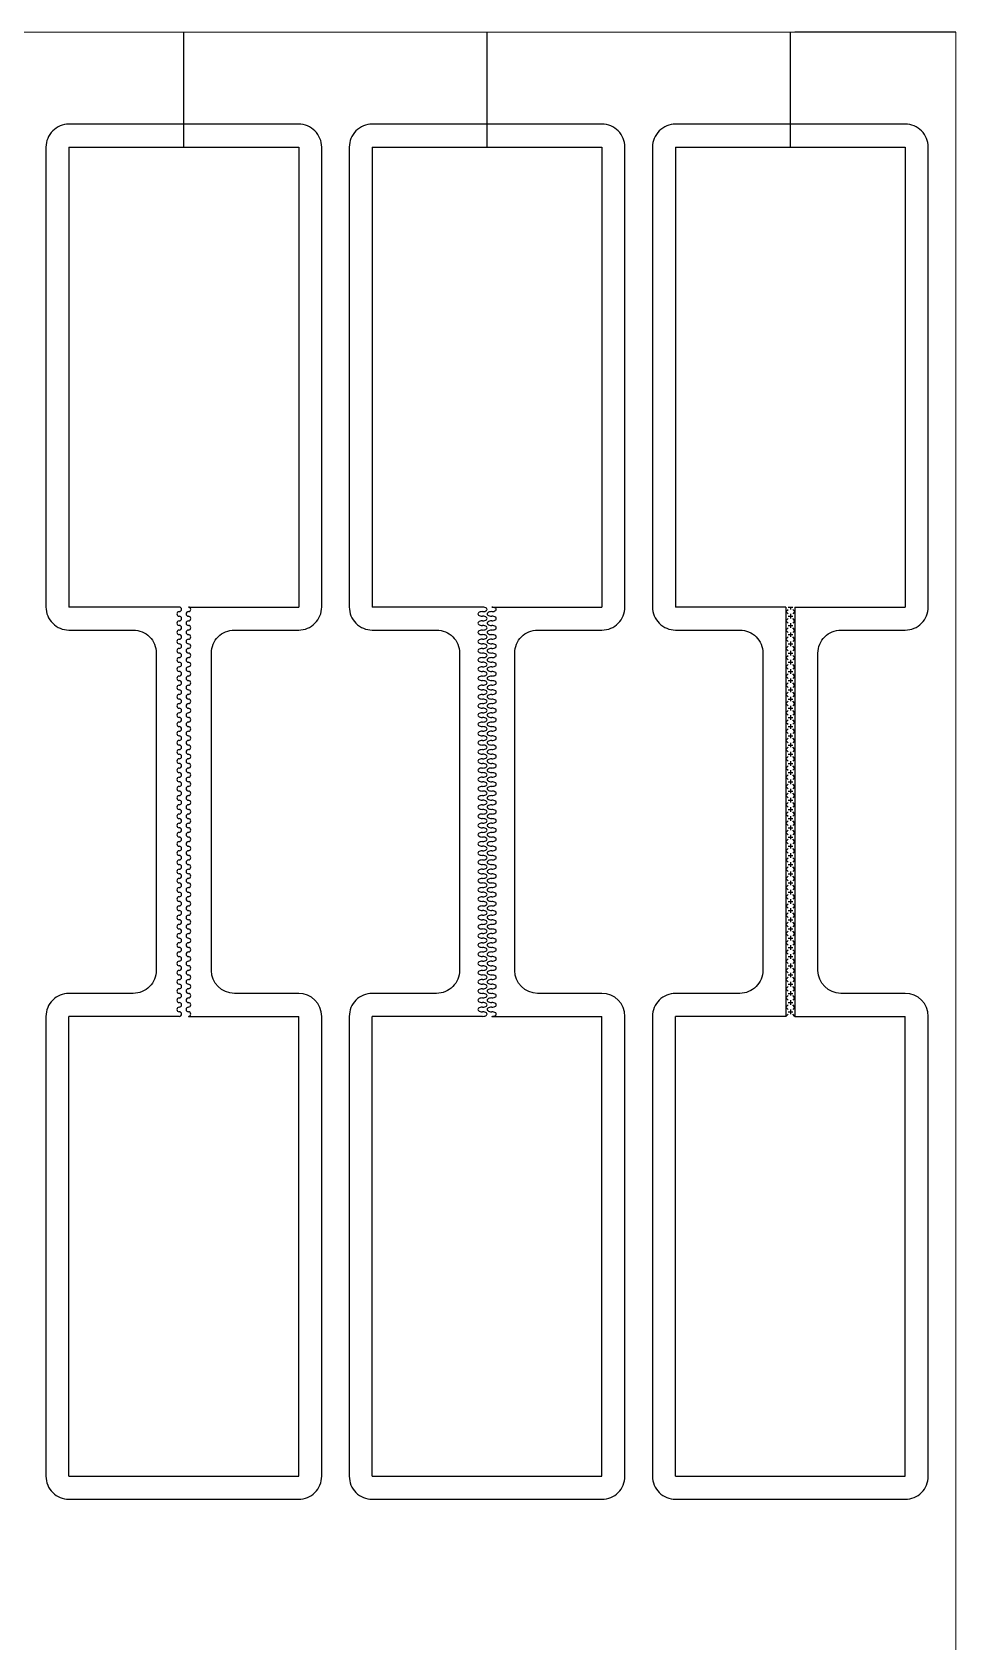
# Model space of a CAD drawing. Header units: millimetres. Extents: x 0 to 40, y 0 to 70.
# Drawn here: x 19.9 to 40, y 35 to 70 of the extents above; entities that cross this region are included whole.
import ezdxf

# ---------------------------------------------------------------- set-up
doc = ezdxf.new("R2010")
doc.units = ezdxf.units.MM
for name, color, linetype in [('Al Foil', 2, 'Continuous'), ('Cut Through All', 3, 'Continuous'), ('DEF POINTS', 7, 'Continuous')]:
    doc.layers.add(name, color=color, linetype=linetype)

msp = doc.modelspace()

# ---------------------------------------------------------------- linework, layer by layer
at = {"layer": 'Al Foil', "linetype": 'Continuous', "lineweight": 0}
for p, q in [((0, 70), (40, 70)), ((40, 70), (40, 0))]:
    msp.add_line(p, q, dxfattribs=at)
at = {"layer": 'Al Foil'}
for p, q in [((23.2, 67.5), (23.2, 70)), ((29.8, 67.5), (29.8, 70)), ((36.4, 67.5), (36.4, 70)), ((40, 70), (36.5, 70)), ((20.7, 67.5), (25.7, 67.5)), ((20.7, 67.5), (20.7, 57.5)), ((25.7, 67.5), (25.7, 57.5)), ((27.3, 67.5), (32.3, 67.5)), ((27.3, 67.5), (27.3, 57.5)), ((32.3, 67.5), (32.3, 57.5)), ((33.9, 67.5), (38.9, 67.5)), ((33.9, 67.5), (33.9, 57.5)), ((38.9, 67.5), (38.9, 57.5)), ((23.1, 57.5), (20.7, 57.5)), ((23.3, 57.5), (25.7, 57.5)), ((29.7, 57.5), (27.3, 57.5)), ((29.9, 57.5), (32.3, 57.5)), ((36.3, 57.5), (33.9, 57.5)), ((36.3, 57.5), (36.3, 48.6)), ((36.3, 57.4), (36.35, 57.45)), ((36.3, 57.4), (36.35, 57.35)), ((36.35, 57.5), (36.45, 57.5)), ((36.4, 57.5), (36.4, 57.45)), ((36.5, 57.4), (36.45, 57.45)), ((36.5, 57.4), (36.45, 57.35)), ((36.5, 57.5), (36.5, 48.6)), ((36.5, 57.5), (38.9, 57.5)), ((36.3, 57.2), (36.35, 57.25)), ((36.3, 57.2), (36.35, 57.15)), ((36.3, 57), (36.35, 57.05)), ((36.35, 57.3), (36.45, 57.3)), ((36.35, 57.1), (36.45, 57.1)), ((36.4, 57.35), (36.4, 57.25)), ((36.4, 57.15), (36.4, 57.05)), ((36.5, 57.2), (36.45, 57.25)), ((36.5, 57.2), (36.45, 57.15)), ((36.5, 57), (36.45, 57.05)), ((36.3, 57), (36.35, 56.95)), ((36.3, 56.8), (36.35, 56.85)), ((36.3, 56.8), (36.35, 56.75)), ((36.35, 56.9), (36.45, 56.9)), ((36.35, 56.7), (36.45, 56.7)), ((36.4, 56.95), (36.4, 56.85)), ((36.4, 56.75), (36.4, 56.65)), ((36.5, 57), (36.45, 56.95)), ((36.5, 56.8), (36.45, 56.85)), ((36.5, 56.8), (36.45, 56.75)), ((36.3, 56.6), (36.35, 56.65)), ((36.3, 56.6), (36.35, 56.55)), ((36.3, 56.4), (36.35, 56.45)), ((36.3, 56.4), (36.35, 56.35)), ((36.35, 56.5), (36.45, 56.5)), ((36.4, 56.55), (36.4, 56.45)), ((36.4, 56.35), (36.4, 56.25)), ((36.5, 56.6), (36.45, 56.65)), ((36.5, 56.6), (36.45, 56.55)), ((36.5, 56.4), (36.45, 56.45)), ((36.5, 56.4), (36.45, 56.35)), ((36.3, 56.2), (36.35, 56.25)), ((36.3, 56.2), (36.35, 56.15)), ((36.3, 56), (36.35, 56.05)), ((36.3, 56), (36.35, 55.95)), ((36.35, 56.3), (36.45, 56.3)), ((36.35, 56.1), (36.45, 56.1)), ((36.4, 56.15), (36.4, 56.05)), ((36.5, 56.2), (36.45, 56.25)), ((36.5, 56.2), (36.45, 56.15)), ((36.5, 56), (36.45, 56.05)), ((36.5, 56), (36.45, 55.95)), ((36.3, 55.8), (36.35, 55.85)), ((36.3, 55.8), (36.35, 55.75)), ((36.3, 55.6), (36.35, 55.65)), ((36.35, 55.9), (36.45, 55.9)), ((36.35, 55.7), (36.45, 55.7)), ((36.4, 55.95), (36.4, 55.85)), ((36.4, 55.75), (36.4, 55.65)), ((36.5, 55.8), (36.45, 55.85)), ((36.5, 55.8), (36.45, 55.75)), ((36.5, 55.6), (36.45, 55.65)), ((36.3, 55.6), (36.35, 55.55)), ((36.3, 55.4), (36.35, 55.45)), ((36.3, 55.4), (36.35, 55.35)), ((36.35, 55.5), (36.45, 55.5)), ((36.35, 55.3), (36.45, 55.3)), ((36.4, 55.55), (36.4, 55.45)), ((36.4, 55.35), (36.4, 55.25)), ((36.5, 55.6), (36.45, 55.55)), ((36.5, 55.4), (36.45, 55.45)), ((36.5, 55.4), (36.45, 55.35)), ((36.3, 55.2), (36.35, 55.25)), ((36.3, 55.2), (36.35, 55.15)), ((36.3, 55), (36.35, 55.05)), ((36.3, 55), (36.35, 54.95)), ((36.35, 55.1), (36.45, 55.1)), ((36.4, 55.15), (36.4, 55.05)), ((36.4, 54.95), (36.4, 54.85)), ((36.5, 55.2), (36.45, 55.25)), ((36.5, 55.2), (36.45, 55.15)), ((36.5, 55), (36.45, 55.05)), ((36.5, 55), (36.45, 54.95)), ((36.3, 54.8), (36.35, 54.85)), ((36.3, 54.8), (36.35, 54.75)), ((36.3, 54.6), (36.35, 54.65)), ((36.3, 54.6), (36.35, 54.55)), ((36.35, 54.9), (36.45, 54.9)), ((36.35, 54.7), (36.45, 54.7)), ((36.4, 54.75), (36.4, 54.65)), ((36.5, 54.8), (36.45, 54.85)), ((36.5, 54.8), (36.45, 54.75)), ((36.5, 54.6), (36.45, 54.65)), ((36.5, 54.6), (36.45, 54.55)), ((36.3, 54.4), (36.35, 54.45)), ((36.3, 54.4), (36.35, 54.35)), ((36.3, 54.2), (36.35, 54.25)), ((36.35, 54.5), (36.45, 54.5)), ((36.35, 54.3), (36.45, 54.3)), ((36.4, 54.55), (36.4, 54.45)), ((36.4, 54.35), (36.4, 54.25)), ((36.5, 54.4), (36.45, 54.45)), ((36.5, 54.4), (36.45, 54.35)), ((36.5, 54.2), (36.45, 54.25)), ((36.3, 54.2), (36.35, 54.15)), ((36.3, 54), (36.35, 54.05)), ((36.3, 54), (36.35, 53.95)), ((36.35, 54.1), (36.45, 54.1)), ((36.35, 53.9), (36.45, 53.9)), ((36.4, 54.15), (36.4, 54.05)), ((36.4, 53.95), (36.4, 53.85)), ((36.5, 54.2), (36.45, 54.15)), ((36.5, 54), (36.45, 54.05)), ((36.5, 54), (36.45, 53.95)), ((36.3, 53.8), (36.35, 53.85)), ((36.3, 53.8), (36.35, 53.75)), ((36.3, 53.6), (36.35, 53.65)), ((36.3, 53.6), (36.35, 53.55)), ((36.35, 53.7), (36.45, 53.7)), ((36.4, 53.75), (36.4, 53.65)), ((36.4, 53.55), (36.4, 53.45)), ((36.5, 53.8), (36.45, 53.85)), ((36.5, 53.8), (36.45, 53.75)), ((36.5, 53.6), (36.45, 53.65)), ((36.5, 53.6), (36.45, 53.55)), ((36.3, 53.4), (36.35, 53.45)), ((36.3, 53.4), (36.35, 53.35)), ((36.3, 53.2), (36.35, 53.25)), ((36.3, 53.2), (36.35, 53.15)), ((36.35, 53.5), (36.45, 53.5)), ((36.35, 53.3), (36.45, 53.3)), ((36.4, 53.35), (36.4, 53.25)), ((36.5, 53.4), (36.45, 53.45)), ((36.5, 53.4), (36.45, 53.35)), ((36.5, 53.2), (36.45, 53.25)), ((36.5, 53.2), (36.45, 53.15)), ((36.3, 53), (36.35, 53.05)), ((36.3, 53), (36.35, 52.95)), ((36.3, 52.8), (36.35, 52.85)), ((36.35, 53.1), (36.45, 53.1)), ((36.35, 52.9), (36.45, 52.9)), ((36.4, 53.15), (36.4, 53.05)), ((36.4, 52.95), (36.4, 52.85)), ((36.5, 53), (36.45, 53.05)), ((36.5, 53), (36.45, 52.95)), ((36.5, 52.8), (36.45, 52.85)), ((36.3, 52.8), (36.35, 52.75)), ((36.3, 52.6), (36.35, 52.65)), ((36.3, 52.6), (36.35, 52.55)), ((36.35, 52.7), (36.45, 52.7)), ((36.35, 52.5), (36.45, 52.5)), ((36.4, 52.75), (36.4, 52.65)), ((36.4, 52.55), (36.4, 52.45)), ((36.5, 52.8), (36.45, 52.75)), ((36.5, 52.6), (36.45, 52.65)), ((36.5, 52.6), (36.45, 52.55)), ((36.3, 52.4), (36.35, 52.45)), ((36.3, 52.4), (36.35, 52.35)), ((36.3, 52.2), (36.35, 52.25)), ((36.3, 52.2), (36.35, 52.15)), ((36.35, 52.3), (36.45, 52.3)), ((36.4, 52.35), (36.4, 52.25)), ((36.4, 52.15), (36.4, 52.05)), ((36.5, 52.4), (36.45, 52.45)), ((36.5, 52.4), (36.45, 52.35)), ((36.5, 52.2), (36.45, 52.25)), ((36.5, 52.2), (36.45, 52.15)), ((36.3, 52), (36.35, 52.05)), ((36.3, 52), (36.35, 51.95)), ((36.3, 51.8), (36.35, 51.85)), ((36.3, 51.8), (36.35, 51.75)), ((36.35, 52.1), (36.45, 52.1)), ((36.35, 51.9), (36.45, 51.9)), ((36.4, 51.95), (36.4, 51.85)), ((36.5, 52), (36.45, 52.05)), ((36.5, 52), (36.45, 51.95)), ((36.5, 51.8), (36.45, 51.85)), ((36.5, 51.8), (36.45, 51.75)), ((36.3, 51.6), (36.35, 51.65)), ((36.3, 51.6), (36.35, 51.55)), ((36.3, 51.4), (36.35, 51.45)), ((36.35, 51.7), (36.45, 51.7)), ((36.35, 51.5), (36.45, 51.5)), ((36.4, 51.75), (36.4, 51.65)), ((36.4, 51.55), (36.4, 51.45)), ((36.5, 51.6), (36.45, 51.65)), ((36.5, 51.6), (36.45, 51.55)), ((36.5, 51.4), (36.45, 51.45)), ((36.3, 51.4), (36.35, 51.35)), ((36.3, 51.2), (36.35, 51.25)), ((36.3, 51.2), (36.35, 51.15)), ((36.35, 51.3), (36.45, 51.3)), ((36.35, 51.1), (36.45, 51.1)), ((36.4, 51.35), (36.4, 51.25)), ((36.4, 51.15), (36.4, 51.05)), ((36.5, 51.4), (36.45, 51.35)), ((36.5, 51.2), (36.45, 51.25)), ((36.5, 51.2), (36.45, 51.15)), ((36.3, 51), (36.35, 51.05)), ((36.3, 51), (36.35, 50.95)), ((36.3, 50.8), (36.35, 50.85)), ((36.3, 50.8), (36.35, 50.75)), ((36.35, 50.9), (36.45, 50.9)), ((36.4, 50.95), (36.4, 50.85)), ((36.4, 50.75), (36.4, 50.65)), ((36.5, 51), (36.45, 51.05)), ((36.5, 51), (36.45, 50.95)), ((36.5, 50.8), (36.45, 50.85)), ((36.5, 50.8), (36.45, 50.75)), ((36.3, 50.6), (36.35, 50.65)), ((36.3, 50.6), (36.35, 50.55)), ((36.3, 50.4), (36.35, 50.45)), ((36.3, 50.4), (36.35, 50.35)), ((36.35, 50.7), (36.45, 50.7)), ((36.35, 50.5), (36.45, 50.5)), ((36.4, 50.55), (36.4, 50.45)), ((36.5, 50.6), (36.45, 50.65)), ((36.5, 50.6), (36.45, 50.55)), ((36.5, 50.4), (36.45, 50.45)), ((36.5, 50.4), (36.45, 50.35)), ((36.3, 50.2), (36.35, 50.25)), ((36.3, 50.2), (36.35, 50.15)), ((36.3, 50), (36.35, 50.05)), ((36.35, 50.3), (36.45, 50.3)), ((36.35, 50.1), (36.45, 50.1)), ((36.4, 50.35), (36.4, 50.25)), ((36.4, 50.15), (36.4, 50.05)), ((36.5, 50.2), (36.45, 50.25)), ((36.5, 50.2), (36.45, 50.15)), ((36.5, 50), (36.45, 50.05)), ((36.3, 50), (36.35, 49.95)), ((36.3, 49.8), (36.35, 49.85)), ((36.3, 49.8), (36.35, 49.75)), ((36.35, 49.9), (36.45, 49.9)), ((36.35, 49.7), (36.45, 49.7)), ((36.4, 49.95), (36.4, 49.85)), ((36.4, 49.75), (36.4, 49.65)), ((36.5, 50), (36.45, 49.95)), ((36.5, 49.8), (36.45, 49.85)), ((36.5, 49.8), (36.45, 49.75)), ((36.3, 49.6), (36.35, 49.65)), ((36.3, 49.6), (36.35, 49.55)), ((36.3, 49.4), (36.35, 49.45)), ((36.3, 49.4), (36.35, 49.35)), ((36.35, 49.5), (36.45, 49.5)), ((36.4, 49.55), (36.4, 49.45)), ((36.4, 49.35), (36.4, 49.25)), ((36.5, 49.6), (36.45, 49.65)), ((36.5, 49.6), (36.45, 49.55)), ((36.5, 49.4), (36.45, 49.45)), ((36.5, 49.4), (36.45, 49.35)), ((36.3, 49.2), (36.35, 49.25)), ((36.3, 49.2), (36.35, 49.15)), ((36.3, 49), (36.35, 49.05)), ((36.3, 49), (36.35, 48.95)), ((36.35, 49.3), (36.45, 49.3)), ((36.35, 49.1), (36.45, 49.1)), ((36.4, 49.15), (36.4, 49.05)), ((36.5, 49.2), (36.45, 49.25)), ((36.5, 49.2), (36.45, 49.15)), ((36.5, 49), (36.45, 49.05)), ((36.5, 49), (36.45, 48.95)), ((36.3, 48.8), (36.35, 48.85)), ((36.3, 48.8), (36.35, 48.75)), ((36.3, 48.6), (36.35, 48.65)), ((36.35, 48.9), (36.45, 48.9)), ((36.35, 48.7), (36.45, 48.7)), ((36.4, 48.95), (36.4, 48.85)), ((36.4, 48.75), (36.4, 48.65)), ((36.5, 48.8), (36.45, 48.85)), ((36.5, 48.8), (36.45, 48.75)), ((36.5, 48.6), (36.45, 48.65)), ((20.7, 38.6), (20.7, 48.6)), ((23.1, 48.6), (20.7, 48.6)), ((23.3, 48.6), (25.7, 48.6)), ((25.7, 38.6), (25.7, 48.6)), ((27.3, 38.6), (27.3, 48.6)), ((29.7, 48.6), (27.3, 48.6)), ((29.9, 48.6), (32.3, 48.6)), ((32.3, 38.6), (32.3, 48.6)), ((33.9, 38.6), (33.9, 48.6)), ((36.3, 48.6), (33.9, 48.6)), ((36.5, 48.6), (38.9, 48.6)), ((38.9, 38.6), (38.9, 48.6)), ((20.7, 38.6), (25.7, 38.6)), ((27.3, 38.6), (32.3, 38.6)), ((33.9, 38.6), (38.9, 38.6))]:
    msp.add_line(p, q, dxfattribs=at)
for centre, start, end in [((23.1, 57.35), 90, 270), ((23.1, 57.45), 270, 90), ((23.3, 57.35), 90, 270), ((23.3, 57.45), 270, 90), ((23.1, 57.15), 90, 270), ((23.1, 57.25), 270, 90), ((23.1, 57.05), 270, 90), ((23.3, 57.15), 90, 270), ((23.3, 57.25), 270, 90), ((23.3, 57.05), 270, 90), ((23.1, 56.95), 90, 270), ((23.1, 56.75), 90, 270), ((23.1, 56.85), 270, 90), ((23.1, 56.65), 270, 90), ((23.3, 56.95), 90, 270), ((23.3, 56.75), 90, 270), ((23.3, 56.85), 270, 90), ((23.3, 56.65), 270, 90), ((23.1, 56.55), 90, 270), ((23.1, 56.35), 90, 270), ((23.1, 56.45), 270, 90), ((23.3, 56.55), 90, 270), ((23.3, 56.35), 90, 270), ((23.3, 56.45), 270, 90), ((23.1, 56.15), 90, 270), ((23.1, 55.95), 90, 270), ((23.1, 56.25), 270, 90), ((23.1, 56.05), 270, 90), ((23.3, 56.15), 90, 270), ((23.3, 55.95), 90, 270), ((23.3, 56.25), 270, 90), ((23.3, 56.05), 270, 90), ((23.1, 55.75), 90, 270), ((23.1, 55.85), 270, 90), ((23.1, 55.65), 270, 90), ((23.3, 55.75), 90, 270), ((23.3, 55.85), 270, 90), ((23.3, 55.65), 270, 90), ((23.1, 55.55), 90, 270), ((23.1, 55.35), 90, 270), ((23.1, 55.45), 270, 90), ((23.1, 55.25), 270, 90), ((23.3, 55.55), 90, 270), ((23.3, 55.35), 90, 270), ((23.3, 55.45), 270, 90), ((23.3, 55.25), 270, 90), ((23.1, 55.15), 90, 270), ((23.1, 54.95), 90, 270), ((23.1, 55.05), 270, 90), ((23.3, 55.15), 90, 270), ((23.3, 54.95), 90, 270), ((23.3, 55.05), 270, 90), ((23.1, 54.75), 90, 270), ((23.1, 54.55), 90, 270), ((23.1, 54.85), 270, 90), ((23.1, 54.65), 270, 90), ((23.3, 54.75), 90, 270), ((23.3, 54.55), 90, 270), ((23.3, 54.85), 270, 90), ((23.3, 54.65), 270, 90), ((23.1, 54.35), 90, 270), ((23.1, 54.45), 270, 90), ((23.1, 54.25), 270, 90), ((23.3, 54.35), 90, 270), ((23.3, 54.45), 270, 90), ((23.3, 54.25), 270, 90), ((23.1, 54.15), 90, 270), ((23.1, 53.95), 90, 270), ((23.1, 54.05), 270, 90), ((23.1, 53.85), 270, 90), ((23.3, 54.15), 90, 270), ((23.3, 53.95), 90, 270), ((23.3, 54.05), 270, 90), ((23.3, 53.85), 270, 90), ((23.1, 53.75), 90, 270), ((23.1, 53.55), 90, 270), ((23.1, 53.65), 270, 90), ((23.3, 53.75), 90, 270), ((23.3, 53.55), 90, 270), ((23.3, 53.65), 270, 90), ((23.1, 53.35), 90, 270), ((23.1, 53.15), 90, 270), ((23.1, 53.45), 270, 90), ((23.1, 53.25), 270, 90), ((23.3, 53.35), 90, 270), ((23.3, 53.15), 90, 270), ((23.3, 53.45), 270, 90), ((23.3, 53.25), 270, 90), ((23.1, 52.95), 90, 270), ((23.1, 53.05), 270, 90), ((23.1, 52.85), 270, 90), ((23.3, 52.95), 90, 270), ((23.3, 53.05), 270, 90), ((23.3, 52.85), 270, 90), ((23.1, 52.75), 90, 270), ((23.1, 52.55), 90, 270), ((23.1, 52.65), 270, 90), ((23.1, 52.45), 270, 90), ((23.3, 52.75), 90, 270), ((23.3, 52.55), 90, 270), ((23.3, 52.65), 270, 90), ((23.3, 52.45), 270, 90), ((23.1, 52.35), 90, 270), ((23.1, 52.15), 90, 270), ((23.1, 52.25), 270, 90), ((23.3, 52.35), 90, 270), ((23.3, 52.15), 90, 270), ((23.3, 52.25), 270, 90), ((23.1, 51.95), 90, 270), ((23.1, 51.75), 90, 270), ((23.1, 52.05), 270, 90), ((23.1, 51.85), 270, 90), ((23.3, 51.95), 90, 270), ((23.3, 51.75), 90, 270), ((23.3, 52.05), 270, 90), ((23.3, 51.85), 270, 90), ((23.1, 51.55), 90, 270), ((23.1, 51.65), 270, 90), ((23.1, 51.45), 270, 90), ((23.3, 51.55), 90, 270), ((23.3, 51.65), 270, 90), ((23.3, 51.45), 270, 90), ((23.1, 51.35), 90, 270), ((23.1, 51.15), 90, 270), ((23.1, 51.25), 270, 90), ((23.1, 51.05), 270, 90), ((23.3, 51.35), 90, 270), ((23.3, 51.15), 90, 270), ((23.3, 51.25), 270, 90), ((23.3, 51.05), 270, 90), ((23.1, 50.95), 90, 270), ((23.1, 50.75), 90, 270), ((23.1, 50.85), 270, 90), ((23.3, 50.95), 90, 270), ((23.3, 50.75), 90, 270), ((23.3, 50.85), 270, 90), ((23.1, 50.55), 90, 270), ((23.1, 50.35), 90, 270), ((23.1, 50.65), 270, 90), ((23.1, 50.45), 270, 90), ((23.3, 50.55), 90, 270), ((23.3, 50.35), 90, 270), ((23.3, 50.65), 270, 90), ((23.3, 50.45), 270, 90), ((23.1, 50.15), 90, 270), ((23.1, 50.25), 270, 90), ((23.1, 50.05), 270, 90), ((23.3, 50.15), 90, 270), ((23.3, 50.25), 270, 90), ((23.3, 50.05), 270, 90), ((23.1, 49.95), 90, 270), ((23.1, 49.75), 90, 270), ((23.1, 49.85), 270, 90), ((23.1, 49.65), 270, 90), ((23.3, 49.95), 90, 270), ((23.3, 49.75), 90, 270), ((23.3, 49.85), 270, 90), ((23.3, 49.65), 270, 90), ((23.1, 49.55), 90, 270), ((23.1, 49.35), 90, 270), ((23.1, 49.45), 270, 90), ((23.3, 49.55), 90, 270), ((23.3, 49.35), 90, 270), ((23.3, 49.45), 270, 90), ((23.1, 49.15), 90, 270), ((23.1, 49.25), 270, 90), ((23.1, 49.05), 270, 90), ((23.3, 49.15), 90, 270), ((23.3, 49.25), 270, 90), ((23.3, 49.05), 270, 90), ((23.1, 48.95), 90, 270), ((23.1, 48.75), 90, 270), ((23.1, 48.85), 270, 90), ((23.1, 48.65), 270, 90), ((23.3, 48.95), 90, 270), ((23.3, 48.75), 90, 270), ((23.3, 48.85), 270, 90), ((23.3, 48.65), 270, 90)]:
    msp.add_arc(centre, 0.05, start, end, dxfattribs=at)
for centre, major_axis in [((29.7, 57.35), (-0.1, 0)), ((29.7, 57.45), (0.1, 0)), ((29.9, 57.35), (-0.1, 0)), ((29.9, 57.45), (0.1, 0)), ((29.7, 57.15), (-0.1, 0)), ((29.7, 57.25), (0.1, 0)), ((29.7, 57.05), (0.1, 0)), ((29.9, 57.15), (-0.1, 0)), ((29.9, 57.25), (0.1, 0)), ((29.9, 57.05), (0.1, 0)), ((29.7, 56.95), (-0.1, 0)), ((29.7, 56.75), (-0.1, 0)), ((29.7, 56.85), (0.1, 0)), ((29.7, 56.65), (0.1, 0)), ((29.9, 56.95), (-0.1, 0)), ((29.9, 56.75), (-0.1, 0)), ((29.9, 56.85), (0.1, 0)), ((29.9, 56.65), (0.1, 0)), ((29.7, 56.55), (-0.1, 0)), ((29.7, 56.35), (-0.1, 0)), ((29.7, 56.45), (0.1, 0)), ((29.9, 56.55), (-0.1, 0)), ((29.9, 56.35), (-0.1, 0)), ((29.9, 56.45), (0.1, 0)), ((29.7, 56.15), (-0.1, 0)), ((29.7, 55.95), (-0.1, 0)), ((29.7, 56.25), (0.1, 0)), ((29.7, 56.05), (0.1, 0)), ((29.9, 56.15), (-0.1, 0)), ((29.9, 55.95), (-0.1, 0)), ((29.9, 56.25), (0.1, 0)), ((29.9, 56.05), (0.1, 0)), ((29.7, 55.75), (-0.1, 0)), ((29.7, 55.85), (0.1, 0)), ((29.7, 55.65), (0.1, 0)), ((29.9, 55.75), (-0.1, 0)), ((29.9, 55.85), (0.1, 0)), ((29.9, 55.65), (0.1, 0)), ((29.7, 55.55), (-0.1, 0)), ((29.7, 55.35), (-0.1, 0)), ((29.7, 55.45), (0.1, 0)), ((29.7, 55.25), (0.1, 0)), ((29.9, 55.55), (-0.1, 0)), ((29.9, 55.35), (-0.1, 0)), ((29.9, 55.45), (0.1, 0)), ((29.9, 55.25), (0.1, 0)), ((29.7, 55.15), (-0.1, 0)), ((29.7, 54.95), (-0.1, 0)), ((29.7, 55.05), (0.1, 0)), ((29.9, 55.15), (-0.1, 0)), ((29.9, 54.95), (-0.1, 0)), ((29.9, 55.05), (0.1, 0)), ((29.7, 54.75), (-0.1, 0)), ((29.7, 54.55), (-0.1, 0)), ((29.7, 54.85), (0.1, 0)), ((29.7, 54.65), (0.1, 0)), ((29.9, 54.75), (-0.1, 0)), ((29.9, 54.55), (-0.1, 0)), ((29.9, 54.85), (0.1, 0)), ((29.9, 54.65), (0.1, 0)), ((29.7, 54.35), (-0.1, 0)), ((29.7, 54.45), (0.1, 0)), ((29.7, 54.25), (0.1, 0)), ((29.9, 54.35), (-0.1, 0)), ((29.9, 54.45), (0.1, 0)), ((29.9, 54.25), (0.1, 0)), ((29.7, 54.15), (-0.1, 0)), ((29.7, 53.95), (-0.1, 0)), ((29.7, 54.05), (0.1, 0)), ((29.7, 53.85), (0.1, 0)), ((29.9, 54.15), (-0.1, 0)), ((29.9, 53.95), (-0.1, 0)), ((29.9, 54.05), (0.1, 0)), ((29.9, 53.85), (0.1, 0)), ((29.7, 53.75), (-0.1, 0)), ((29.7, 53.55), (-0.1, 0)), ((29.7, 53.65), (0.1, 0)), ((29.9, 53.75), (-0.1, 0)), ((29.9, 53.55), (-0.1, 0)), ((29.9, 53.65), (0.1, 0)), ((29.7, 53.35), (-0.1, 0)), ((29.7, 53.15), (-0.1, 0)), ((29.7, 53.45), (0.1, 0)), ((29.7, 53.25), (0.1, 0)), ((29.9, 53.35), (-0.1, 0)), ((29.9, 53.15), (-0.1, 0)), ((29.9, 53.45), (0.1, 0)), ((29.9, 53.25), (0.1, 0)), ((29.7, 52.95), (-0.1, 0)), ((29.7, 53.05), (0.1, 0)), ((29.7, 52.85), (0.1, 0)), ((29.9, 52.95), (-0.1, 0)), ((29.9, 53.05), (0.1, 0)), ((29.9, 52.85), (0.1, 0)), ((29.7, 52.75), (-0.1, 0)), ((29.7, 52.55), (-0.1, 0)), ((29.7, 52.65), (0.1, 0)), ((29.7, 52.45), (0.1, 0)), ((29.9, 52.75), (-0.1, 0)), ((29.9, 52.55), (-0.1, 0)), ((29.9, 52.65), (0.1, 0)), ((29.9, 52.45), (0.1, 0)), ((29.7, 52.35), (-0.1, 0)), ((29.7, 52.15), (-0.1, 0)), ((29.7, 52.25), (0.1, 0)), ((29.9, 52.35), (-0.1, 0)), ((29.9, 52.15), (-0.1, 0)), ((29.9, 52.25), (0.1, 0)), ((29.7, 51.95), (-0.1, 0)), ((29.7, 51.75), (-0.1, 0)), ((29.7, 52.05), (0.1, 0)), ((29.7, 51.85), (0.1, 0)), ((29.9, 51.95), (-0.1, 0)), ((29.9, 51.75), (-0.1, 0)), ((29.9, 52.05), (0.1, 0)), ((29.9, 51.85), (0.1, 0)), ((29.7, 51.55), (-0.1, 0)), ((29.7, 51.65), (0.1, 0)), ((29.7, 51.45), (0.1, 0)), ((29.9, 51.55), (-0.1, 0)), ((29.9, 51.65), (0.1, 0)), ((29.9, 51.45), (0.1, 0)), ((29.7, 51.35), (-0.1, 0)), ((29.7, 51.15), (-0.1, 0)), ((29.7, 51.25), (0.1, 0)), ((29.7, 51.05), (0.1, 0)), ((29.9, 51.35), (-0.1, 0)), ((29.9, 51.15), (-0.1, 0)), ((29.9, 51.25), (0.1, 0)), ((29.9, 51.05), (0.1, 0)), ((29.7, 50.95), (-0.1, 0)), ((29.7, 50.75), (-0.1, 0)), ((29.7, 50.85), (0.1, 0)), ((29.9, 50.95), (-0.1, 0)), ((29.9, 50.75), (-0.1, 0)), ((29.9, 50.85), (0.1, 0)), ((29.7, 50.55), (-0.1, 0)), ((29.7, 50.35), (-0.1, 0)), ((29.7, 50.65), (0.1, 0)), ((29.7, 50.45), (0.1, 0)), ((29.9, 50.55), (-0.1, 0)), ((29.9, 50.35), (-0.1, 0)), ((29.9, 50.65), (0.1, 0)), ((29.9, 50.45), (0.1, 0)), ((29.7, 50.15), (-0.1, 0)), ((29.7, 50.25), (0.1, 0)), ((29.7, 50.05), (0.1, 0)), ((29.9, 50.15), (-0.1, 0)), ((29.9, 50.25), (0.1, 0)), ((29.9, 50.05), (0.1, 0)), ((29.7, 49.95), (-0.1, 0)), ((29.7, 49.75), (-0.1, 0)), ((29.7, 49.85), (0.1, 0)), ((29.7, 49.65), (0.1, 0)), ((29.9, 49.95), (-0.1, 0)), ((29.9, 49.75), (-0.1, 0)), ((29.9, 49.85), (0.1, 0)), ((29.9, 49.65), (0.1, 0)), ((29.7, 49.55), (-0.1, 0)), ((29.7, 49.35), (-0.1, 0)), ((29.7, 49.45), (0.1, 0)), ((29.9, 49.55), (-0.1, 0)), ((29.9, 49.35), (-0.1, 0)), ((29.9, 49.45), (0.1, 0)), ((29.7, 49.15), (-0.1, 0)), ((29.7, 49.25), (0.1, 0)), ((29.7, 49.05), (0.1, 0)), ((29.9, 49.15), (-0.1, 0)), ((29.9, 49.25), (0.1, 0)), ((29.9, 49.05), (0.1, 0)), ((29.7, 48.95), (-0.1, 0)), ((29.7, 48.75), (-0.1, 0)), ((29.7, 48.85), (0.1, 0)), ((29.7, 48.65), (0.1, 0)), ((29.9, 48.95), (-0.1, 0)), ((29.9, 48.75), (-0.1, 0)), ((29.9, 48.85), (0.1, 0)), ((29.9, 48.65), (0.1, 0))]:
    msp.add_ellipse(centre, major_axis=major_axis, ratio=0.5, start_param=4.712389, end_param=7.853982, dxfattribs=at)
at = {"layer": 'Cut Through All'}
for points in [[(20.7, 68, 0.414214), (20.2, 67.5), (20.2, 57.5, 0.414214), (20.7, 57), (22.1, 57, -0.414214), (22.6, 56.5), (22.6, 49.6, -0.414214), (22.1, 49.1), (20.7, 49.1, 0.414214), (20.2, 48.6), (20.2, 38.6, 0.414214), (20.7, 38.1), (25.7, 38.1, 0.414214), (26.2, 38.6), (26.2, 48.6, 0.414182), (25.7, 49.1), (24.3, 49.1, -0.414182), (23.8, 49.6), (23.8, 56.5, -0.414214), (24.3, 57), (25.7, 57, 0.414214), (26.2, 57.5), (26.2, 67.5, 0.414214), (25.7, 68)], [(27.3, 68, 0.414214), (26.8, 67.5), (26.8, 57.5, 0.414214), (27.3, 57), (28.7, 57, -0.414214), (29.2, 56.5), (29.2, 49.6, -0.414214), (28.7, 49.1), (27.3, 49.1, 0.414214), (26.8, 48.6), (26.8, 38.6, 0.414214), (27.3, 38.1), (32.3, 38.1, 0.414214), (32.8, 38.6), (32.8, 48.6, 0.414182), (32.3, 49.1), (30.9, 49.1, -0.414182), (30.4, 49.6), (30.4, 56.5, -0.414214), (30.9, 57), (32.3, 57, 0.414214), (32.8, 57.5), (32.8, 67.5, 0.414214), (32.3, 68)], [(33.9, 68, 0.414214), (33.4, 67.5), (33.4, 57.5, 0.414214), (33.9, 57), (35.3, 57, -0.414214), (35.8, 56.5), (35.8, 49.6, -0.414214), (35.3, 49.1), (33.9, 49.1, 0.414214), (33.4, 48.6), (33.4, 38.6, 0.414214), (33.9, 38.1), (38.9, 38.1, 0.414214), (39.4, 38.6), (39.4, 48.6, 0.414182), (38.9, 49.1), (37.5, 49.1, -0.414182), (37, 49.6), (37, 56.5, -0.414214), (37.5, 57), (38.9, 57, 0.414214), (39.4, 57.5), (39.4, 67.5, 0.414214), (38.9, 68)]]:
    msp.add_lwpolyline(points, format="xyb", close=True, dxfattribs=at)
at = {"layer": 'DEF POINTS', "linetype": 'Continuous', "lineweight": 0}
for p, q in [((0, 70), (40, 70)), ((40, 70), (40, 0))]:
    msp.add_line(p, q, dxfattribs=at)

doc.saveas('drawing.dxf')
